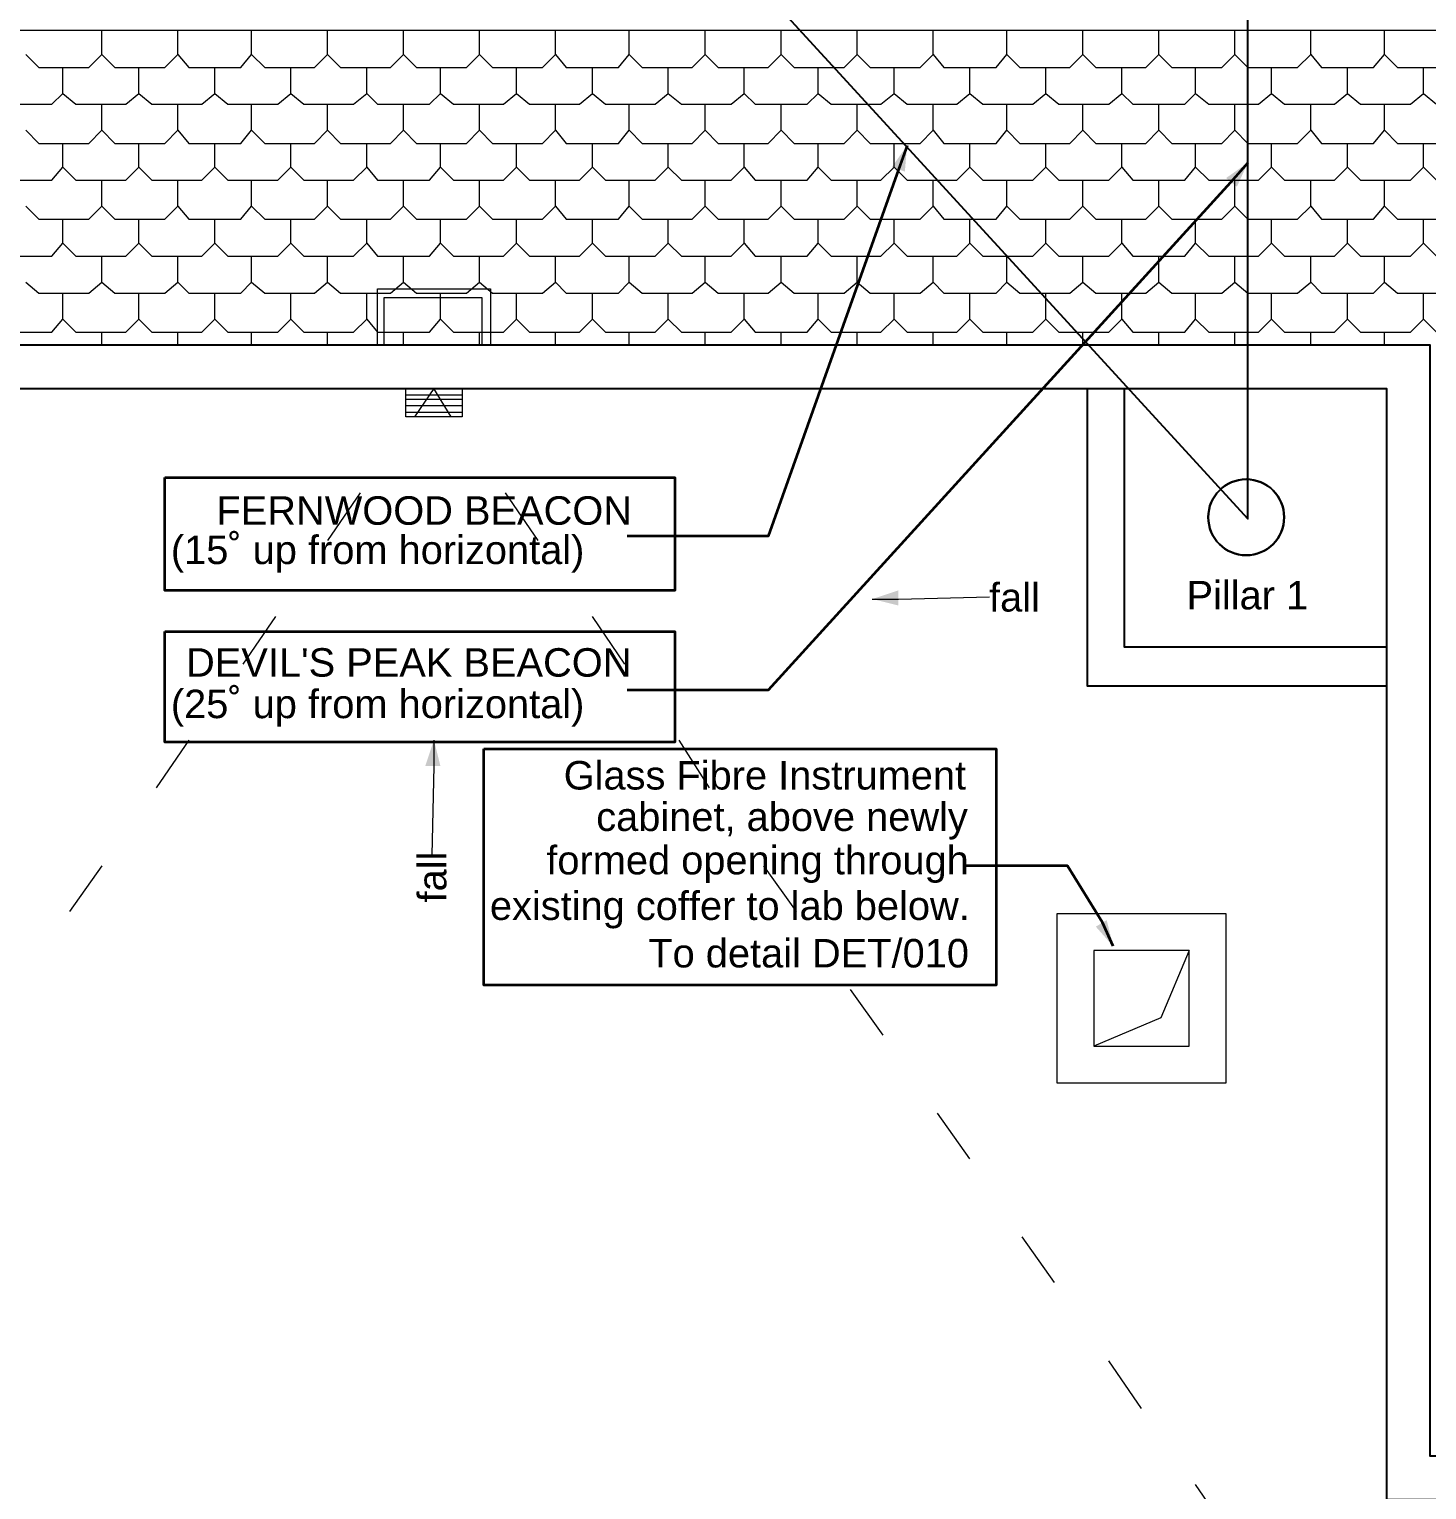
# Model space of a CAD drawing. Header units: millimetres. Extents: x -59 to 47, y 152 to 919.
# Drawn here: x -17.77 to -9.52, y 609.03 to 617.66 of the extents above; entities that cross this region are included whole.
import ezdxf

# ---------------------------------------------------------------- set-up
doc = ezdxf.new("R2010")
doc.units = ezdxf.units.MM
doc.layers.add('PDF_0', color=7, linetype='Continuous', true_color=0xed1f24)
for name, color, linetype in [('PDF_014408$A$walls.inside_Pen_No__4', 7, 'Continuous'), ('PDF_014408$BL-ROOF', 7, 'Continuous'), ('PDF_014408$EQ', 7, 'Continuous'), ('PDF_014408$Notes', 7, 'Continuous'), ('PDF_014408$PL-SERVICES-STORMWATER', 7, 'Continuous'), ('PDF_014408$PL-TOIL', 7, 'Continuous'), ('PDF_014408$S-Structural$Steel$Elevation_Pen_No__4', 7, 'Continuous'), ('PDF_014408$WA-COL', 7, 'Continuous'), ('PDF_014408$WA-EXT', 7, 'Continuous'), ('PDF_Text', 7, 'Continuous')]:
    doc.layers.add(name, color=color, linetype=linetype)
doc.styles.add('PDF ArialMT', font='arial.ttf')

msp = doc.modelspace()

# ---------------------------------------------------------------- linework, layer by layer
at = {"layer": 'PDF_0', "color": 7, "lineweight": 35}
for points in [[(-12.5869, 616.9705), (-12.6382, 616.8295), (-13.4075, 614.6625), (-14.241, 614.6625)], [(-10.5738, 616.8679), (-10.6764, 616.7525), (-13.4075, 613.7521), (-14.241, 613.7521)], [(-11.3688, 612.2391), (-11.4329, 612.3801), (-11.6381, 612.7135), (-12.2407, 612.7135)]]:
    msp.add_lwpolyline(points, dxfattribs=at)
at = {"layer": 'PDF_0', "color": 7, "lineweight": 9}
for points in [[(-12.7921, 614.2907), (-12.6382, 614.2907), (-12.0997, 614.3035)], [(-15.3821, 613.4572), (-15.3821, 613.3033), (-15.395, 612.7776)]]:
    msp.add_lwpolyline(points, dxfattribs=at)
at = {"layer": 'PDF_0', "color": 7, "transparency": 33554559}
for points in [[(-12.6767, 616.8423), (-12.5997, 616.8166), (-12.5869, 616.9705)], [(-12.5997, 616.8166), (-12.5869, 616.9705), (-12.6767, 616.8423)], [(-10.702, 616.7782), (-10.6379, 616.7269), (-10.5738, 616.8679)], [(-10.6379, 616.7269), (-10.5738, 616.8679), (-10.702, 616.7782)], [(-12.6382, 614.2522), (-12.6382, 614.3419), (-12.7921, 614.2907)], [(-12.6382, 614.3419), (-12.7921, 614.2907), (-12.6382, 614.2522)], [(-15.4334, 613.3033), (-15.3437, 613.3033), (-15.3821, 613.4572)], [(-15.3437, 613.3033), (-15.3821, 613.4572), (-15.4334, 613.3033)], [(-11.4073, 612.393), (-11.4714, 612.3545), (-11.3688, 612.2391)], [(-11.4714, 612.3545), (-11.3688, 612.2391), (-11.4073, 612.393)]]:
    msp.add_solid(points, dxfattribs=at)
at = {"layer": 'PDF_014408$A$walls.inside_Pen_No__4', "lineweight": 25}
msp.add_lwpolyline([(-9.7532, 615.4831), (-9.7532, 609.0592)], dxfattribs=at)
at = {"layer": 'PDF_014408$BL-ROOF', "lineweight": 9}
msp.add_lwpolyline([(-49.6944, 617.6501), (-40.2316, 608.1873), (-32.5383, 608.1873), (-32.5383, 615.7909), (-9.4968, 615.7909), (-9.4968, 609.2259), (7.7619, 609.2259), (7.7619, 608.7771), (16.6349, 617.6501)], close=True, dxfattribs=at)
for points in [[(-17.7927, 617.509), (-17.7158, 617.4321), (-17.4209, 617.4321), (-17.3439, 617.509), (-17.3439, 617.6501)], [(-17.3439, 617.509), (-17.267, 617.4321), (-16.9721, 617.4321), (-16.8952, 617.509), (-16.8952, 617.6501)], [(-16.8952, 617.509), (-16.8311, 617.4321), (-16.5233, 617.4321), (-16.4592, 617.509), (-16.4592, 617.6501)], [(-16.4592, 617.509), (-16.3823, 617.4321), (-16.0874, 617.4321), (-16.0104, 617.509), (-16.0104, 617.6501)], [(-16.0104, 617.509), (-15.9335, 617.4321), (-15.6386, 617.4321), (-15.5617, 617.509), (-15.5617, 617.6501)], [(-15.5617, 617.509), (-15.4847, 617.4321), (-15.1898, 617.4321), (-15.1129, 617.509), (-15.1129, 617.6501)], [(-15.1129, 617.509), (-15.0359, 617.4321), (-14.741, 617.4321), (-14.6641, 617.509), (-14.6641, 617.6501)], [(-14.6641, 617.509), (-14.6, 617.4321), (-14.2923, 617.4321), (-14.2281, 617.509), (-14.2281, 617.6501)], [(-14.2281, 617.509), (-14.1512, 617.4321), (-13.8563, 617.4321), (-13.7794, 617.509), (-13.7794, 617.6501)], [(-13.7794, 617.509), (-13.7024, 617.4321), (-13.4075, 617.4321), (-13.3306, 617.509), (-13.3306, 617.6501)], [(-13.3306, 617.509), (-13.2537, 617.4321), (-12.9587, 617.4321), (-12.8818, 617.509), (-12.8818, 617.6501)], [(-12.8818, 617.509), (-12.8049, 617.4321), (-12.51, 617.4321), (-12.433, 617.509), (-12.433, 617.6501)], [(-12.433, 617.509), (-12.3689, 617.4321), (-12.0612, 617.4321), (-11.9971, 617.509), (-11.9971, 617.6501)], [(-11.9971, 617.509), (-11.9202, 617.4321), (-11.6252, 617.4321), (-11.5483, 617.509), (-11.5483, 617.6501)], [(-11.5483, 617.509), (-11.4714, 617.4321), (-11.1765, 617.4321), (-11.0995, 617.509), (-11.0995, 617.6501)], [(-11.0995, 617.509), (-11.0226, 617.4321), (-10.7277, 617.4321), (-10.6508, 617.509), (-10.6508, 617.6501)], [(-10.6508, 617.509), (-10.5738, 617.4321), (-10.2789, 617.4321), (-10.202, 617.509), (-10.202, 617.6501)], [(-10.202, 617.509), (-10.1379, 617.4321), (-9.8301, 617.4321), (-9.766, 617.509), (-9.766, 617.6501)], [(-9.766, 617.509), (-9.6891, 617.4321), (-9.3942, 617.4321), (-9.3172, 617.509), (-9.3172, 617.6501)], [(-18.0107, 617.2782), (-17.9466, 617.2141), (-17.6389, 617.2141), (-17.5747, 617.2782), (-17.5747, 617.4321)], [(-17.5747, 617.2782), (-17.4978, 617.2141), (-17.2029, 617.2141), (-17.126, 617.2782), (-17.126, 617.4321)], [(-17.126, 617.2782), (-17.049, 617.2141), (-16.7541, 617.2141), (-16.6772, 617.2782), (-16.6772, 617.4321)], [(-16.6772, 617.2782), (-16.6003, 617.2141), (-16.3053, 617.2141), (-16.2284, 617.2782), (-16.2284, 617.4321)], [(-16.2284, 617.2782), (-16.1515, 617.2141), (-15.8566, 617.2141), (-15.7796, 617.2782), (-15.7796, 617.4321)], [(-15.7796, 617.2782), (-15.7155, 617.2141), (-15.4078, 617.2141), (-15.3437, 617.2782), (-15.3437, 617.4321)], [(-15.3437, 617.2782), (-15.2667, 617.2141), (-14.9718, 617.2141), (-14.8949, 617.2782), (-14.8949, 617.4321)], [(-14.8949, 617.2782), (-14.818, 617.2141), (-14.5231, 617.2141), (-14.4461, 617.2782), (-14.4461, 617.4321)], [(-14.4461, 617.2782), (-14.3692, 617.2141), (-14.0743, 617.2141), (-13.9973, 617.2782), (-13.9973, 617.4321)], [(-13.9973, 617.2782), (-13.9204, 617.2141), (-13.6255, 617.2141), (-13.5486, 617.2782), (-13.5486, 617.4321)], [(-13.5486, 617.2782), (-13.4845, 617.2141), (-13.1767, 617.2141), (-13.1126, 617.2782), (-13.1126, 617.4321)], [(-13.1126, 617.2782), (-13.0357, 617.2141), (-12.7408, 617.2141), (-12.6638, 617.2782), (-12.6638, 617.4321)], [(-12.6638, 617.2782), (-12.5869, 617.2141), (-12.292, 617.2141), (-12.2151, 617.2782), (-12.2151, 617.4321)], [(-12.2151, 617.2782), (-12.1381, 617.2141), (-11.8432, 617.2141), (-11.7663, 617.2782), (-11.7663, 617.4321)], [(-11.7663, 617.2782), (-11.6894, 617.2141), (-11.3944, 617.2141), (-11.3175, 617.2782), (-11.3175, 617.4321)], [(-11.3175, 617.2782), (-11.2534, 617.2141), (-10.9457, 617.2141), (-10.8816, 617.2782), (-10.8816, 617.4321)], [(-10.8816, 617.2782), (-10.8046, 617.2141), (-10.5097, 617.2141), (-10.4328, 617.2782), (-10.4328, 617.4321)], [(-10.4328, 617.2782), (-10.3558, 617.2141), (-10.0609, 617.2141), (-9.984, 617.2782), (-9.984, 617.4321)], [(-9.984, 617.2782), (-9.9071, 617.2141), (-9.6122, 617.2141), (-9.5352, 617.2782), (-9.5352, 617.4321)], [(-9.5352, 617.2782), (-9.4583, 617.2141), (-9.1634, 617.2141), (-9.0864, 617.2782), (-9.0864, 617.4321)], [(-17.7927, 617.0603), (-17.7158, 616.9833), (-17.4209, 616.9833), (-17.3439, 617.0603), (-17.3439, 617.2141)], [(-17.3439, 617.0603), (-17.267, 616.9833), (-16.9721, 616.9833), (-16.8952, 617.0603), (-16.8952, 617.2141)], [(-16.8952, 617.0603), (-16.8311, 616.9833), (-16.5233, 616.9833), (-16.4592, 617.0603), (-16.4592, 617.2141)], [(-16.4592, 617.0603), (-16.3823, 616.9833), (-16.0874, 616.9833), (-16.0104, 617.0603), (-16.0104, 617.2141)], [(-16.0104, 617.0603), (-15.9335, 616.9833), (-15.6386, 616.9833), (-15.5617, 617.0603), (-15.5617, 617.2141)], [(-15.5617, 617.0603), (-15.4847, 616.9833), (-15.1898, 616.9833), (-15.1129, 617.0603), (-15.1129, 617.2141)], [(-15.1129, 617.0603), (-15.0359, 616.9833), (-14.741, 616.9833), (-14.6641, 617.0603), (-14.6641, 617.2141)], [(-14.6641, 617.0603), (-14.6, 616.9833), (-14.2923, 616.9833), (-14.2281, 617.0603), (-14.2281, 617.2141)], [(-14.2281, 617.0603), (-14.1512, 616.9833), (-13.8563, 616.9833), (-13.7794, 617.0603), (-13.7794, 617.2141)], [(-13.7794, 617.0603), (-13.7024, 616.9833), (-13.4075, 616.9833), (-13.3306, 617.0603), (-13.3306, 617.2141)], [(-13.3306, 617.0603), (-13.2537, 616.9833), (-12.9587, 616.9833), (-12.8818, 617.0603), (-12.8818, 617.2141)], [(-12.8818, 617.0603), (-12.8049, 616.9833), (-12.51, 616.9833), (-12.433, 617.0603), (-12.433, 617.2141)], [(-12.433, 617.0603), (-12.3689, 616.9833), (-12.0612, 616.9833), (-11.9971, 617.0603), (-11.9971, 617.2141)], [(-11.9971, 617.0603), (-11.9202, 616.9833), (-11.6252, 616.9833), (-11.5483, 617.0603), (-11.5483, 617.2141)], [(-11.5483, 617.0603), (-11.4714, 616.9833), (-11.1765, 616.9833), (-11.0995, 617.0603), (-11.0995, 617.2141)], [(-11.0995, 617.0603), (-11.0226, 616.9833), (-10.7277, 616.9833), (-10.6508, 617.0603), (-10.6508, 617.2141)], [(-10.6508, 617.0603), (-10.5738, 616.9833), (-10.2789, 616.9833), (-10.202, 617.0603), (-10.202, 617.2141)], [(-10.202, 617.0603), (-10.1379, 616.9833), (-9.8301, 616.9833), (-9.766, 617.0603), (-9.766, 617.2141)], [(-9.766, 617.0603), (-9.6891, 616.9833), (-9.3942, 616.9833), (-9.3172, 617.0603), (-9.3172, 617.2141)], [(-18.0107, 616.8423), (-17.9466, 616.7653), (-17.6389, 616.7653), (-17.5747, 616.8423), (-17.5747, 616.9833)], [(-17.5747, 616.8423), (-17.4978, 616.7653), (-17.2029, 616.7653), (-17.126, 616.8423), (-17.126, 616.9833)], [(-17.126, 616.8423), (-17.049, 616.7653), (-16.7541, 616.7653), (-16.6772, 616.8423), (-16.6772, 616.9833)], [(-16.6772, 616.8423), (-16.6003, 616.7653), (-16.3053, 616.7653), (-16.2284, 616.8423), (-16.2284, 616.9833)], [(-16.2284, 616.8423), (-16.1515, 616.7653), (-15.8566, 616.7653), (-15.7796, 616.8423), (-15.7796, 616.9833)], [(-15.7796, 616.8423), (-15.7155, 616.7653), (-15.4078, 616.7653), (-15.3437, 616.8423), (-15.3437, 616.9833)], [(-15.3437, 616.8423), (-15.2667, 616.7653), (-14.9718, 616.7653), (-14.8949, 616.8423), (-14.8949, 616.9833)], [(-14.8949, 616.8423), (-14.818, 616.7653), (-14.5231, 616.7653), (-14.4461, 616.8423), (-14.4461, 616.9833)], [(-14.4461, 616.8423), (-14.3692, 616.7653), (-14.0743, 616.7653), (-13.9973, 616.8423), (-13.9973, 616.9833)], [(-13.9973, 616.8423), (-13.9204, 616.7653), (-13.6255, 616.7653), (-13.5486, 616.8423), (-13.5486, 616.9833)], [(-13.5486, 616.8423), (-13.4845, 616.7653), (-13.1767, 616.7653), (-13.1126, 616.8423), (-13.1126, 616.9833)], [(-13.1126, 616.8423), (-13.0357, 616.7653), (-12.7408, 616.7653), (-12.6638, 616.8423), (-12.6638, 616.9833)], [(-12.6638, 616.8423), (-12.5869, 616.7653), (-12.292, 616.7653), (-12.2151, 616.8423), (-12.2151, 616.9833)], [(-12.2151, 616.8423), (-12.1381, 616.7653), (-11.8432, 616.7653), (-11.7663, 616.8423), (-11.7663, 616.9833)], [(-11.7663, 616.8423), (-11.6894, 616.7653), (-11.3944, 616.7653), (-11.3175, 616.8423), (-11.3175, 616.9833)], [(-11.3175, 616.8423), (-11.2534, 616.7653), (-10.9457, 616.7653), (-10.8816, 616.8423), (-10.8816, 616.9833)], [(-10.8816, 616.8423), (-10.8046, 616.7653), (-10.5097, 616.7653), (-10.4328, 616.8423), (-10.4328, 616.9833)], [(-10.4328, 616.8423), (-10.3558, 616.7653), (-10.0609, 616.7653), (-9.984, 616.8423), (-9.984, 616.9833)], [(-9.984, 616.8423), (-9.9071, 616.7653), (-9.6122, 616.7653), (-9.5352, 616.8423), (-9.5352, 616.9833)], [(-9.5352, 616.8423), (-9.4583, 616.7653), (-9.1634, 616.7653), (-9.0864, 616.8423), (-9.0864, 616.9833)], [(-17.7927, 616.6115), (-17.7158, 616.5345), (-17.4209, 616.5345), (-17.3439, 616.6115), (-17.3439, 616.7653)], [(-17.3439, 616.6115), (-17.267, 616.5345), (-16.9721, 616.5345), (-16.8952, 616.6115), (-16.8952, 616.7653)], [(-16.8952, 616.6115), (-16.8311, 616.5345), (-16.5233, 616.5345), (-16.4592, 616.6115), (-16.4592, 616.7653)], [(-16.4592, 616.6115), (-16.3823, 616.5345), (-16.0874, 616.5345), (-16.0104, 616.6115), (-16.0104, 616.7653)], [(-16.0104, 616.6115), (-15.9335, 616.5345), (-15.6386, 616.5345), (-15.5617, 616.6115), (-15.5617, 616.7653)], [(-15.5617, 616.6115), (-15.4847, 616.5345), (-15.1898, 616.5345), (-15.1129, 616.6115), (-15.1129, 616.7653)], [(-15.1129, 616.6115), (-15.0359, 616.5345), (-14.741, 616.5345), (-14.6641, 616.6115), (-14.6641, 616.7653)], [(-14.6641, 616.6115), (-14.6, 616.5345), (-14.2923, 616.5345), (-14.2281, 616.6115), (-14.2281, 616.7653)], [(-14.2281, 616.6115), (-14.1512, 616.5345), (-13.8563, 616.5345), (-13.7794, 616.6115), (-13.7794, 616.7653)], [(-13.7794, 616.6115), (-13.7024, 616.5345), (-13.4075, 616.5345), (-13.3306, 616.6115), (-13.3306, 616.7653)], [(-13.3306, 616.6115), (-13.2537, 616.5345), (-12.9587, 616.5345), (-12.8818, 616.6115), (-12.8818, 616.7653)], [(-12.8818, 616.6115), (-12.8049, 616.5345), (-12.51, 616.5345), (-12.433, 616.6115), (-12.433, 616.7653)], [(-12.433, 616.6115), (-12.3689, 616.5345), (-12.0612, 616.5345), (-11.9971, 616.6115), (-11.9971, 616.7653)], [(-11.9971, 616.6115), (-11.9202, 616.5345), (-11.6252, 616.5345), (-11.5483, 616.6115), (-11.5483, 616.7653)], [(-11.5483, 616.6115), (-11.4714, 616.5345), (-11.1765, 616.5345), (-11.0995, 616.6115), (-11.0995, 616.7653)], [(-11.0995, 616.6115), (-11.0226, 616.5345), (-10.7277, 616.5345), (-10.6508, 616.6115), (-10.6508, 616.7653)], [(-10.6508, 616.6115), (-10.5738, 616.5345), (-10.2789, 616.5345), (-10.202, 616.6115), (-10.202, 616.7653)], [(-10.202, 616.6115), (-10.1379, 616.5345), (-9.8301, 616.5345), (-9.766, 616.6115), (-9.766, 616.7653)], [(-9.766, 616.6115), (-9.6891, 616.5345), (-9.3942, 616.5345), (-9.3172, 616.6115), (-9.3172, 616.7653)], [(-18.0107, 616.3935), (-17.9466, 616.3166), (-17.6389, 616.3166), (-17.5747, 616.3935), (-17.5747, 616.5345)], [(-17.5747, 616.3935), (-17.4978, 616.3166), (-17.2029, 616.3166), (-17.126, 616.3935), (-17.126, 616.5345)], [(-17.126, 616.3935), (-17.049, 616.3166), (-16.7541, 616.3166), (-16.6772, 616.3935), (-16.6772, 616.5345)], [(-16.6772, 616.3935), (-16.6003, 616.3166), (-16.3053, 616.3166), (-16.2284, 616.3935), (-16.2284, 616.5345)], [(-16.2284, 616.3935), (-16.1515, 616.3166), (-15.8566, 616.3166), (-15.7796, 616.3935), (-15.7796, 616.5345)], [(-15.7796, 616.3935), (-15.7155, 616.3166), (-15.4078, 616.3166), (-15.3437, 616.3935), (-15.3437, 616.5345)], [(-15.3437, 616.3935), (-15.2667, 616.3166), (-14.9718, 616.3166), (-14.8949, 616.3935), (-14.8949, 616.5345)], [(-14.8949, 616.3935), (-14.818, 616.3166), (-14.5231, 616.3166), (-14.4461, 616.3935), (-14.4461, 616.5345)], [(-14.4461, 616.3935), (-14.3692, 616.3166), (-14.0743, 616.3166), (-13.9973, 616.3935), (-13.9973, 616.5345)], [(-13.9973, 616.3935), (-13.9204, 616.3166), (-13.6255, 616.3166), (-13.5486, 616.3935), (-13.5486, 616.5345)], [(-13.5486, 616.3935), (-13.4845, 616.3166), (-13.1767, 616.3166), (-13.1126, 616.3935), (-13.1126, 616.5345)], [(-13.1126, 616.3935), (-13.0357, 616.3166), (-12.7408, 616.3166), (-12.6638, 616.3935), (-12.6638, 616.5345)], [(-12.6638, 616.3935), (-12.5869, 616.3166), (-12.292, 616.3166), (-12.2151, 616.3935), (-12.2151, 616.5345)], [(-12.2151, 616.3935), (-12.1381, 616.3166), (-11.8432, 616.3166), (-11.7663, 616.3935), (-11.7663, 616.5345)], [(-11.7663, 616.3935), (-11.6894, 616.3166), (-11.3944, 616.3166), (-11.3175, 616.3935), (-11.3175, 616.5345)], [(-11.3175, 616.3935), (-11.2534, 616.3166), (-10.9457, 616.3166), (-10.8816, 616.3935), (-10.8816, 616.5345)], [(-10.8816, 616.3935), (-10.8046, 616.3166), (-10.5097, 616.3166), (-10.4328, 616.3935), (-10.4328, 616.5345)], [(-10.4328, 616.3935), (-10.3558, 616.3166), (-10.0609, 616.3166), (-9.984, 616.3935), (-9.984, 616.5345)], [(-9.984, 616.3935), (-9.9071, 616.3166), (-9.6122, 616.3166), (-9.5352, 616.3935), (-9.5352, 616.5345)], [(-9.5352, 616.3935), (-9.4583, 616.3166), (-9.1634, 616.3166), (-9.0864, 616.3935), (-9.0864, 616.5345)], [(-17.7927, 616.1627), (-17.7158, 616.0986), (-17.4209, 616.0986), (-17.3439, 616.1627), (-17.3439, 616.3166)], [(-17.3439, 616.1627), (-17.267, 616.0986), (-16.9721, 616.0986), (-16.8952, 616.1627), (-16.8952, 616.3166)], [(-16.8952, 616.1627), (-16.8311, 616.0986), (-16.5233, 616.0986), (-16.4592, 616.1627), (-16.4592, 616.3166)], [(-16.4592, 616.1627), (-16.3823, 616.0986), (-16.0874, 616.0986), (-16.0104, 616.1627), (-16.0104, 616.3166)], [(-16.0104, 616.1627), (-15.9335, 616.0986), (-15.6386, 616.0986), (-15.5617, 616.1627), (-15.5617, 616.3166)], [(-15.5617, 616.1627), (-15.4847, 616.0986), (-15.1898, 616.0986), (-15.1129, 616.1627), (-15.1129, 616.3166)], [(-15.1129, 616.1627), (-15.0359, 616.0986), (-14.741, 616.0986), (-14.6641, 616.1627), (-14.6641, 616.3166)], [(-14.6641, 616.1627), (-14.6, 616.0986), (-14.2923, 616.0986), (-14.2281, 616.1627), (-14.2281, 616.3166)], [(-14.2281, 616.1627), (-14.1512, 616.0986), (-13.8563, 616.0986), (-13.7794, 616.1627), (-13.7794, 616.3166)], [(-13.7794, 616.1627), (-13.7024, 616.0986), (-13.4075, 616.0986), (-13.3306, 616.1627), (-13.3306, 616.3166)], [(-13.3306, 616.1627), (-13.2537, 616.0986), (-12.9587, 616.0986), (-12.8818, 616.1627), (-12.8818, 616.3166)], [(-12.8818, 616.1627), (-12.8049, 616.0986), (-12.51, 616.0986), (-12.433, 616.1627), (-12.433, 616.3166)], [(-12.433, 616.1627), (-12.3689, 616.0986), (-12.0612, 616.0986), (-11.9971, 616.1627), (-11.9971, 616.3166)], [(-11.9971, 616.1627), (-11.9202, 616.0986), (-11.6252, 616.0986), (-11.5483, 616.1627), (-11.5483, 616.3166)], [(-11.5483, 616.1627), (-11.4714, 616.0986), (-11.1765, 616.0986), (-11.0995, 616.1627), (-11.0995, 616.3166)], [(-11.0995, 616.1627), (-11.0226, 616.0986), (-10.7277, 616.0986), (-10.6508, 616.1627), (-10.6508, 616.3166)], [(-10.6508, 616.1627), (-10.5738, 616.0986), (-10.2789, 616.0986), (-10.202, 616.1627), (-10.202, 616.3166)], [(-10.202, 616.1627), (-10.1379, 616.0986), (-9.8301, 616.0986), (-9.766, 616.1627), (-9.766, 616.3166)], [(-9.766, 616.1627), (-9.6891, 616.0986), (-9.3942, 616.0986), (-9.3172, 616.1627), (-9.3172, 616.3166)], [(-18.0107, 615.9447), (-17.9466, 615.8678), (-17.6389, 615.8678), (-17.5747, 615.9447), (-17.5747, 616.0986)], [(-17.5747, 615.9447), (-17.4978, 615.8678), (-17.2029, 615.8678), (-17.126, 615.9447), (-17.126, 616.0986)], [(-17.126, 615.9447), (-17.049, 615.8678), (-16.7541, 615.8678), (-16.6772, 615.9447), (-16.6772, 616.0986)], [(-16.6772, 615.9447), (-16.6003, 615.8678), (-16.3053, 615.8678), (-16.2284, 615.9447), (-16.2284, 616.0986)], [(-16.2284, 615.9447), (-16.1515, 615.8678), (-15.8566, 615.8678), (-15.7796, 615.9447), (-15.7796, 616.0986)], [(-15.7796, 615.9447), (-15.7155, 615.8678), (-15.4078, 615.8678), (-15.3437, 615.9447), (-15.3437, 616.0986)], [(-15.3437, 615.9447), (-15.2667, 615.8678), (-14.9718, 615.8678), (-14.8949, 615.9447), (-14.8949, 616.0986)], [(-14.8949, 615.9447), (-14.818, 615.8678), (-14.5231, 615.8678), (-14.4461, 615.9447), (-14.4461, 616.0986)], [(-14.4461, 615.9447), (-14.3692, 615.8678), (-14.0743, 615.8678), (-13.9973, 615.9447), (-13.9973, 616.0986)], [(-13.9973, 615.9447), (-13.9204, 615.8678), (-13.6255, 615.8678), (-13.5486, 615.9447), (-13.5486, 616.0986)], [(-13.5486, 615.9447), (-13.4845, 615.8678), (-13.1767, 615.8678), (-13.1126, 615.9447), (-13.1126, 616.0986)], [(-13.1126, 615.9447), (-13.0357, 615.8678), (-12.7408, 615.8678), (-12.6638, 615.9447), (-12.6638, 616.0986)], [(-12.6638, 615.9447), (-12.5869, 615.8678), (-12.292, 615.8678), (-12.2151, 615.9447), (-12.2151, 616.0986)], [(-12.2151, 615.9447), (-12.1381, 615.8678), (-11.8432, 615.8678), (-11.7663, 615.9447), (-11.7663, 616.0986)], [(-11.7663, 615.9447), (-11.6894, 615.8678), (-11.3944, 615.8678), (-11.3175, 615.9447), (-11.3175, 616.0986)], [(-11.3175, 615.9447), (-11.2534, 615.8678), (-10.9457, 615.8678), (-10.8816, 615.9447), (-10.8816, 616.0986)], [(-10.8816, 615.9447), (-10.8046, 615.8678), (-10.5097, 615.8678), (-10.4328, 615.9447), (-10.4328, 616.0986)], [(-10.4328, 615.9447), (-10.3558, 615.8678), (-10.0609, 615.8678), (-9.984, 615.9447), (-9.984, 616.0986)], [(-9.984, 615.9447), (-9.9071, 615.8678), (-9.6122, 615.8678), (-9.5352, 615.9447), (-9.5352, 616.0986)], [(-9.5352, 615.9447), (-9.4583, 615.8678), (-9.1634, 615.8678), (-9.0864, 615.9447), (-9.0864, 616.0986)], [(-17.3439, 615.7909), (-17.3439, 615.8678)], [(-16.8952, 615.7909), (-16.8952, 615.8678)], [(-16.4592, 615.7909), (-16.4592, 615.8678)], [(-16.0104, 615.7909), (-16.0104, 615.8678)], [(-15.5617, 615.7909), (-15.5617, 615.8678)], [(-15.1129, 615.7909), (-15.1129, 615.8678)], [(-14.6641, 615.7909), (-14.6641, 615.8678)], [(-14.2281, 615.7909), (-14.2281, 615.8678)], [(-13.7794, 615.7909), (-13.7794, 615.8678)], [(-13.3306, 615.7909), (-13.3306, 615.8678)], [(-12.8818, 615.7909), (-12.8818, 615.8678)], [(-12.433, 615.7909), (-12.433, 615.8678)], [(-11.9971, 615.7909), (-11.9971, 615.8678)], [(-11.5483, 615.7909), (-11.5483, 615.8678)], [(-11.0995, 615.7909), (-11.0995, 615.8678)], [(-10.6508, 615.7909), (-10.6508, 615.8678)], [(-10.202, 615.7909), (-10.202, 615.8678)], [(-9.766, 615.7909), (-9.766, 615.8678)], [(-15.2796, 615.3677), (-15.3821, 615.5344), (-15.4975, 615.3677)], [(-15.8181, 614.9189), (-16.0104, 614.6369)], [(-14.7667, 614.6369), (-14.959, 614.9189)], [(-16.3182, 614.1881), (-16.5105, 613.906)], [(-14.2538, 613.906), (-14.4461, 614.1881)], [(-16.8311, 613.4572), (-17.0234, 613.1751)], [(-13.7537, 613.1751), (-13.9332, 613.4572)], [(-17.3439, 612.7135), (-17.5363, 612.4443)], [(-13.2408, 612.4443), (-13.4332, 612.7135)], [(-12.7279, 611.7134), (-12.9203, 611.9827)], [(-12.2151, 610.9825), (-12.4074, 611.2518)], [(-11.715, 610.2517), (-11.9073, 610.5209)], [(-11.2021, 609.508), (-11.3944, 609.7901)], [(-10.6892, 608.7771), (-10.8816, 609.0592)]]:
    msp.add_lwpolyline(points, dxfattribs=at)
at = {"layer": 'PDF_014408$EQ', "lineweight": 9}
for points in [[(-10.702, 611.4313), (-10.702, 612.4314), (-11.7022, 612.4314), (-11.7022, 611.4313)], [(-11.4842, 611.6493), (-10.92, 611.6493), (-10.92, 612.2135), (-11.4842, 612.2135)]]:
    msp.add_lwpolyline(points, close=True, dxfattribs=at)
msp.add_lwpolyline([(-10.92, 612.2135), (-11.0867, 611.816), (-11.4842, 611.6493)], dxfattribs=at)
at = {"layer": 'PDF_014408$Notes', "lineweight": 35}
for points in [[(-16.9721, 615.0087), (-13.9589, 615.0087), (-13.9589, 614.3419), (-16.9721, 614.3419)], [(-16.9721, 614.0983), (-13.9589, 614.0983), (-13.9589, 613.4444), (-16.9721, 613.4444)], [(-15.0872, 613.4059), (-12.0612, 613.4059), (-12.0612, 612.0083), (-15.0872, 612.0083)]]:
    msp.add_lwpolyline(points, close=True, dxfattribs=at)
at = {"layer": 'PDF_014408$PL-SERVICES-STORMWATER', "lineweight": 0}
for points in [[(-15.7155, 616.1242), (-15.0488, 616.1242), (-15.0488, 615.7909), (-15.7155, 615.7909)], [(-15.6771, 616.0729), (-15.1001, 616.0729), (-15.1001, 615.7909), (-15.6771, 615.7909)]]:
    msp.add_lwpolyline(points, close=True, dxfattribs=at)
at = {"layer": 'PDF_014408$PL-TOIL', "lineweight": 9}
msp.add_lwpolyline([(-15.5488, 615.5344), (-15.2155, 615.5344), (-15.2155, 615.3677), (-15.5488, 615.3677)], close=True, dxfattribs=at)
for points in [[(-15.2155, 615.4959), (-15.5488, 615.4959)], [(-15.2155, 615.4703), (-15.5488, 615.4703)], [(-15.2155, 615.4318), (-15.5488, 615.4318)], [(-15.2155, 615.3934), (-15.5488, 615.3934)]]:
    msp.add_lwpolyline(points, dxfattribs=at)
at = {"layer": 'PDF_014408$S-Structural$Steel$Elevation_Pen_No__4', "lineweight": 25}
msp.add_lwpolyline([(-13.6768, 618.5733), (-14.0743, 618.5861), (-10.5738, 614.7651), (-10.5738, 618.5861), (-10.2917, 618.304)], dxfattribs=at)
at = {"layer": 'PDF_014408$WA-COL', "lineweight": 25}
for points in [[(-11.5227, 615.5344), (-11.5227, 613.7778), (-9.7532, 613.7778)], [(-11.3047, 615.5344), (-11.3047, 614.0086), (-9.7532, 614.0086)]]:
    msp.add_lwpolyline(points, dxfattribs=at)
msp.add_lwpolyline([(-10.8073, 614.7737, 1), (-10.3585, 614.7737, 1)], format="xyb", close=True, dxfattribs=at)
msp.add_circle((-10.5829, 614.7737), 0.2244, dxfattribs=at)
at = {"layer": 'PDF_014408$WA-EXT', "lineweight": 25}
msp.add_lwpolyline([(-32.2818, 615.5344), (-9.7532, 615.5344), (-9.7532, 608.9694), (7.5055, 608.9694), (7.5055, 604.9561), (7.7619, 604.9561), (7.7619, 609.2259), (-9.4968, 609.2259), (-9.4968, 615.7909), (-32.5383, 615.7909)], close=True, dxfattribs=at)

# ---------------------------------------------------------------- texts
at = {"layer": 'PDF_Text', "attachment_point": 4, "style": 'PDF ArialMT'}
for s, insert, char_height in [('FERNWOOD BEACON', (-16.6673, 614.8124), 0.168297), ('(15˚ up from horizontal)', (-16.9366, 614.5559), 0.168297), ('Pillar 1', (-10.9355, 614.3123), 0.1683), ('fall', (-12.1024, 614.2995), 0.1683), ("DEVIL'S PEAK BEACON", (-16.8468, 613.9148), 0.168297), ('(25˚ up from horizontal)', (-16.9366, 613.6455), 0.168297), ('Glass Fibre Instrument', (-14.6156, 613.248), 0.168297), ('cabinet, above newly', (-14.4233, 612.9787), 0.168297), ('formed opening through', (-14.7182, 612.7223), 0.168297), ('existing coffer to lab below.', (-15.0516, 612.453), 0.168297), ('To detail DET/010', (-14.1156, 612.1966), 0.168297)]:
    msp.add_mtext(s, dxfattribs=dict(at, insert=insert, char_height=char_height))
at = {"layer": 'PDF_Text', "insert": (-15.3916, 612.4977), "char_height": 0.1683, "attachment_point": 4, "rotation": 90, "style": 'PDF ArialMT'}
msp.add_mtext('fall', dxfattribs=at)

doc.saveas('drawing.dxf')
